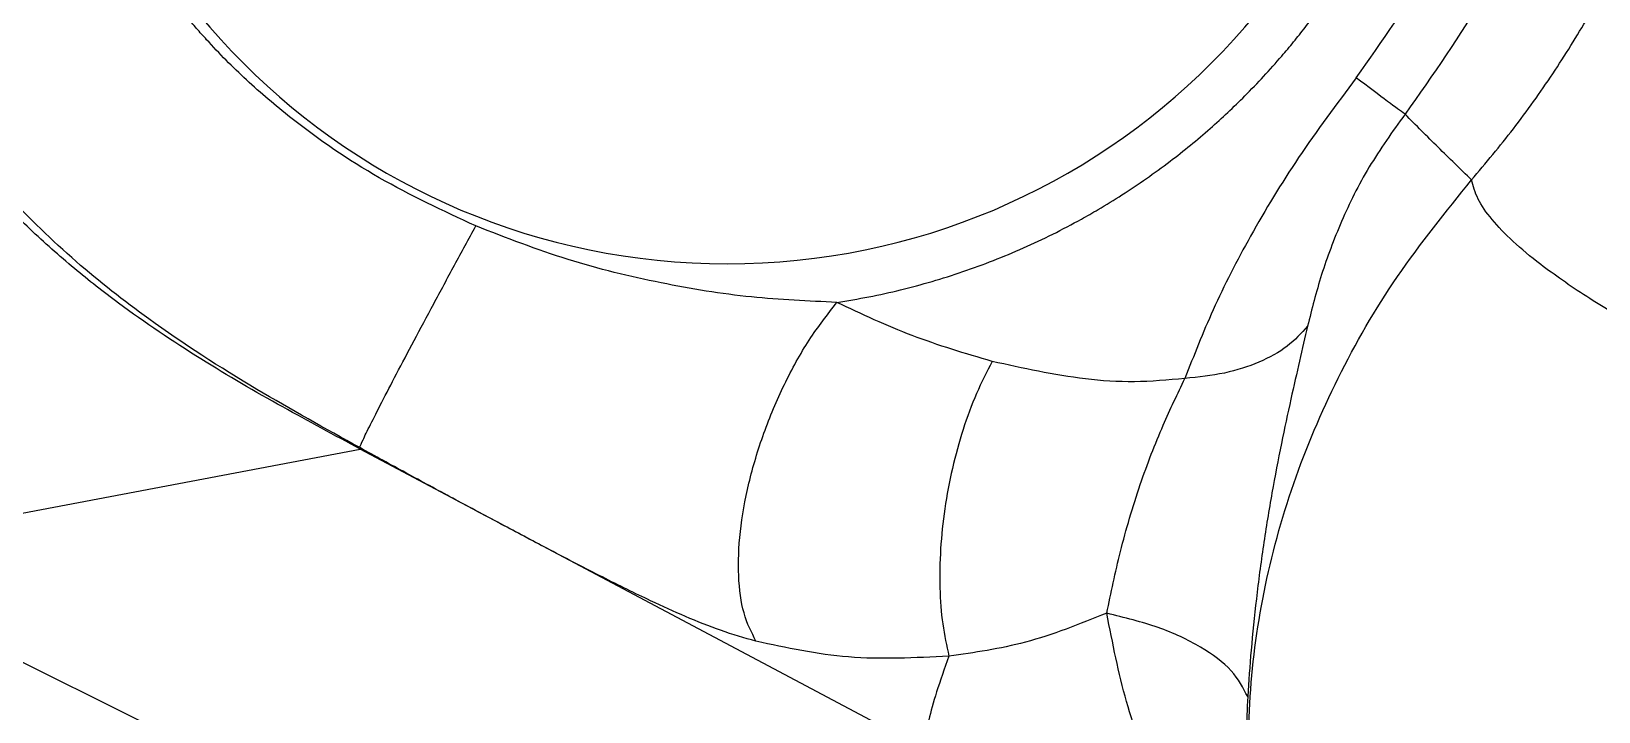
# Model space of a CAD drawing. Extents: x 832 to 912, y 781 to 934.
# Drawn here: x 839.538 to 843.092, y 853.556 to 855.098 of the extents above; entities that cross this region are included whole.
import ezdxf

# ---------------------------------------------------------------- set-up
doc = ezdxf.new("R2010")
doc.units = 0
doc.header["$MEASUREMENT"] = 0
doc.layers.add('1', color=4, linetype='Continuous')

# ---------------------------------------------------------------- blocks, each defined once
blk = doc.blocks.new('2026 SOVEREIGN HL')
at = {"layer": '1', "color": 3, "linetype": 'Continuous', "lineweight": 25}
for p, q in [((7.2957, 56.8183), (8.5549, 57.0565)), ((8.5536, 57.0599), (8.5549, 57.0565)), ((9.8421, 56.3732), (8.5549, 57.0565)), ((8.0811, 56.4272), (7.2957, 56.8183))]:
    blk.add_line(p, q, dxfattribs=at)
blk.add_arc((9.3872, 59.0286), 1.552, 180.0058, 359.9942, dxfattribs=at)
for points, knots in [([(8.5549, 57.0565), (8.4961, 57.088), (8.3743, 57.1532), (8.1893, 57.2607), (8.0319, 57.3664), (7.9037, 57.4667), (7.8047, 57.5545), (7.7301, 57.6306), (7.6781, 57.6894), (7.645, 57.7291), (7.6117, 57.7715), (7.5784, 57.8168), (7.5454, 57.8652), (7.5109, 57.9198), (7.4719, 57.9875), (7.4267, 58.0761), (7.3801, 58.1847), (7.3403, 58.2997), (7.31, 58.4094), (7.2883, 58.5076), (7.2629, 58.6524), (7.2438, 58.8373), (7.2358, 59.0529), (7.2346, 59.1854), (7.2341, 59.246)], [0, 0, 0, 0, 0.072986, 0.151238, 0.233574, 0.279786, 0.328911, 0.377951, 0.395904, 0.414691, 0.434311, 0.454767, 0.476066, 0.498214, 0.525261, 0.561393, 0.606703, 0.654153, 0.694217, 0.730869, 0.764061, 0.85486, 0.933711, 1, 1, 1, 1]), ([(8.5536, 57.0599), (8.4755, 57.1031), (8.3118, 57.1936), (8.0955, 57.3323), (7.9062, 57.4809), (7.7491, 57.6325), (7.6074, 57.8072), (7.4892, 58.0017), (7.3994, 58.2094), (7.3389, 58.4217), (7.3045, 58.6311), (7.2895, 58.8325), (7.2904, 58.9633), (7.2908, 59.0269)], [0, 0, 0, 0, 0.10741, 0.224843, 0.308745, 0.396472, 0.486867, 0.578312, 0.669123, 0.757676, 0.842747, 0.923606, 1, 1, 1, 1]), ([(8.8169, 57.5624), (8.7428, 57.5969), (8.5954, 57.6655), (8.4244, 57.7827), (8.2966, 57.8913), (8.2273, 57.9611), (8.1837, 58.01), (8.1616, 58.0359), (8.1402, 58.0622), (8.1194, 58.0889), (8.0993, 58.116), (8.0863, 58.1344), (8.0791, 58.1449), (8.0761, 58.1493), (8.0651, 58.1655), (8.0392, 58.2055), (7.9995, 58.2732), (7.9607, 58.3511), (7.9291, 58.4253), (7.9049, 58.4903), (7.867, 58.6095), (7.8275, 58.7887), (7.8214, 58.9479), (7.8183, 59.0284)], [0, 0, 0, 0, 0.129677, 0.258113, 0.327996, 0.396076, 0.414164, 0.432191, 0.45016, 0.468074, 0.485938, 0.503754, 0.50401, 0.506146, 0.512184, 0.535169, 0.581912, 0.636876, 0.67337, 0.710079, 0.747044, 0.872204, 1, 1, 1, 1]), ([(9.6359, 57.3891), (9.6602, 57.3931), (9.7086, 57.4011), (9.7804, 57.4171), (9.8516, 57.4361), (9.9218, 57.4583), (9.9909, 57.4836), (10.0589, 57.512), (10.1255, 57.5433), (10.1817, 57.5729), (10.234, 57.6028), (10.3022, 57.6446), (10.3881, 57.7047), (10.4806, 57.7803), (10.5654, 57.8599), (10.6273, 57.9267), (10.6716, 57.9796), (10.6978, 58.0125), (10.7231, 58.0461), (10.7476, 58.0803), (10.7712, 58.115), (10.7939, 58.1504), (10.81, 58.177), (10.8235, 58.1999), (10.8373, 58.2243), (10.8543, 58.2556), (10.8717, 58.2898), (10.8878, 58.3231), (10.9053, 58.3614), (10.9236, 58.4048), (10.9407, 58.4487), (10.956, 58.4916), (10.9691, 58.5318), (10.9812, 58.5721), (10.9923, 58.6127), (11.0023, 58.6535), (11.0113, 58.6944), (11.0247, 58.7639), (11.0368, 58.8507), (11.0435, 58.9425), (11.045, 58.9961), (11.0452, 59.0203), (11.0452, 59.0264), (11.0452, 59.0279), (11.0452, 59.0283), (11.0452, 59.0284), (11.0452, 59.0284), (11.0452, 59.0284), (11.0452, 59.0284), (11.0452, 59.0284), (11.0452, 59.0284)], [0, 0, 0, 0, 0.031262, 0.062523, 0.093785, 0.125047, 0.156308, 0.187566, 0.21882, 0.250071, 0.26855, 0.295544, 0.351983, 0.401946, 0.447713, 0.49999, 0.517842, 0.535696, 0.553549, 0.571401, 0.589255, 0.607108, 0.624962, 0.628853, 0.640974, 0.660637, 0.674207, 0.689923, 0.707784, 0.72779, 0.749943, 0.767896, 0.785819, 0.803711, 0.821572, 0.839402, 0.857202, 0.874972, 0.929637, 0.968702, 0.992159, 0.998031, 0.999504, 0.999873, 0.999967, 0.999991, 0.999998, 0.999999, 1, 1, 1, 1, 1]), ([(10.8136, 57.8983), (10.872, 57.9811), (10.9888, 58.147), (11.0954, 58.3972), (11.1595, 58.6249), (11.1937, 58.8255), (11.1977, 58.9608), (11.1997, 59.0284)], [0, 0, 0, 0, 0.249696, 0.49953, 0.666315, 0.833179, 1, 1, 1, 1]), ([(11.3407, 59.0294), (11.3385, 58.9569), (11.334, 58.8117), (11.2971, 58.5963), (11.2281, 58.3517), (11.113, 58.0829), (10.9871, 57.9048), (10.9241, 57.8158)], [0, 0, 0, 0, 0.166622, 0.333353, 0.500094, 0.75005, 1, 1, 1, 1]), ([(11.0751, 57.6668), (11.1073, 57.7052), (11.1731, 57.7837), (11.2608, 57.9073), (11.341, 58.036), (11.4122, 58.1687), (11.4665, 58.2876), (11.5086, 58.3943), (11.5419, 58.4899), (11.5721, 58.591), (11.596, 58.6867), (11.6139, 58.7725), (11.6267, 58.8461), (11.6389, 58.9292), (11.6447, 58.9879), (11.6482, 59.0242)], [0, 0, 0, 0, 0.0936102, 0.1914613, 0.2904462, 0.3898546, 0.4909224, 0.5544043, 0.6234751, 0.698249, 0.7711741, 0.826812, 0.8790129, 0.9250256, 1, 1, 1, 1]), ([(10.8136, 57.8983), (10.7687, 57.8382), (10.6805, 57.72), (10.5729, 57.5422), (10.4868, 57.3746), (10.4452, 57.2684), (10.425, 57.2167)], [0, 0, 0, 0, 0.266431, 0.524117, 0.768204, 1, 1, 1, 1]), ([(10.9241, 57.8158), (10.9134, 57.8235), (10.8921, 57.8388), (10.8397, 57.8784), (10.8136, 57.8983)], [0, 0, 0, 0, 0.499999, 1, 1, 1, 1]), ([(10.9241, 57.8158), (10.8956, 57.776), (10.8378, 57.6951), (10.7772, 57.5707), (10.732, 57.4504), (10.7128, 57.3739), (10.7032, 57.3354)], [0, 0, 0, 0, 0.2404469, 0.488565, 0.7428347, 1, 1, 1, 1]), ([(11.0751, 57.6668), (11.0497, 57.6914), (10.9989, 57.7405), (10.949, 57.7907), (10.9241, 57.8158)], [0, 0, 0, 0, 0.500168, 1, 1, 1, 1]), ([(10.6984, 55.7245), (10.6689, 55.8062), (10.61, 55.9689), (10.5703, 56.2244), (10.5659, 56.4801), (10.5987, 56.733), (10.6661, 56.9801), (10.7678, 57.2195), (10.9006, 57.4511), (11.0168, 57.5947), (11.0751, 57.6668)], [0, 0, 0, 0, 0.1263174, 0.2514894, 0.3758471, 0.4999293, 0.6238983, 0.7482844, 0.8735307, 1, 1, 1, 1]), ([(12.7259, 56.7848), (12.6239, 56.8211), (12.4198, 56.8937), (12.1269, 57.0097), (11.8518, 57.1284), (11.6301, 57.2348), (11.4597, 57.3263), (11.333, 57.4025), (11.2365, 57.4697), (11.1667, 57.5279), (11.119, 57.5776), (11.086, 57.6248), (11.0788, 57.6527), (11.0751, 57.6668)], [0, 0, 0, 0, 0.129619, 0.259395, 0.387597, 0.512988, 0.594828, 0.675394, 0.755162, 0.814974, 0.875294, 0.936731, 1, 1, 1, 1]), ([(8.5536, 57.0599), (8.5555, 57.0645), (8.5592, 57.0739), (8.5769, 57.11), (8.6026, 57.1606), (8.6363, 57.2254), (8.6763, 57.3012), (8.721, 57.385), (8.7686, 57.4736), (8.8008, 57.5328), (8.8169, 57.5624)], [0, 0, 0, 0, 0.125, 0.250001, 0.375001, 0.5, 0.624999, 0.75, 0.875, 1, 1, 1, 1]), ([(9.6359, 57.3891), (9.5714, 57.392), (9.438, 57.3979), (9.2334, 57.4314), (9.0231, 57.4823), (8.8862, 57.5355), (8.8169, 57.5624)], [0, 0, 0, 0, 0.231619, 0.478306, 0.73609, 1, 1, 1, 1]), ([(9.4523, 56.6208), (9.4422, 56.6407), (9.422, 56.6804), (9.4106, 56.7671), (9.4142, 56.8677), (9.4339, 56.9786), (9.4681, 57.093), (9.515, 57.2039), (9.5717, 57.3069), (9.6145, 57.3617), (9.6359, 57.3891)], [0, 0, 0, 0, 0.125001, 0.250002, 0.375001, 0.500001, 0.624998, 0.749998, 0.875, 1, 1, 1, 1]), ([(9.9879, 57.2552), (9.9269, 57.2733), (9.8057, 57.3092), (9.6922, 57.3626), (9.6359, 57.3891)], [0, 0, 0, 0, 0.503936, 1, 1, 1, 1]), ([(10.7032, 57.3354), (10.6889, 57.3194), (10.6602, 57.2875), (10.5948, 57.2519), (10.5167, 57.2263), (10.4556, 57.2199), (10.425, 57.2167)], [0, 0, 0, 0, 0.249998, 0.5, 0.750002, 1, 1, 1, 1]), ([(10.7032, 57.3354), (10.6972, 57.3095), (10.6853, 57.258), (10.6647, 57.1682), (10.6432, 57.0681), (10.6217, 56.9564), (10.6022, 56.8373), (10.5863, 56.7167), (10.5745, 56.6002), (10.5697, 56.5299), (10.5673, 56.4952)], [0, 0, 0, 0, 0.111965, 0.223473, 0.344295, 0.47098, 0.602656, 0.736789, 0.870091, 1, 1, 1, 1]), ([(9.9879, 57.2552), (9.9757, 57.2316), (9.9514, 57.1844), (9.921, 57.1015), (9.8966, 57.0131), (9.8793, 56.9214), (9.8697, 56.8296), (9.8681, 56.7411), (9.8741, 56.658), (9.8846, 56.6107), (9.8898, 56.587)], [0, 0, 0, 0, 0.125, 0.250001, 0.374999, 0.5, 0.624999, 0.75, 0.875, 1, 1, 1, 1]), ([(10.425, 57.2167), (10.3866, 57.2132), (10.3101, 57.2061), (10.1629, 57.2165), (10.0577, 57.2398), (9.9879, 57.2552)], [0, 0, 0, 0, 0.253365, 0.5046, 1, 1, 1, 1]), ([(10.2477, 56.6843), (10.2573, 56.7303), (10.2766, 56.8238), (10.3204, 56.9729), (10.3726, 57.1076), (10.4084, 57.1821), (10.425, 57.2167)], [0, 0, 0, 0, 0.2633537, 0.5347027, 0.783967, 1, 1, 1, 1]), ([(9.4523, 56.6208), (9.4259, 56.6284), (9.3744, 56.6433), (9.2943, 56.6756), (9.2229, 56.7079), (9.1595, 56.7385), (9.1035, 56.7666), (9.045, 56.7966), (8.9708, 56.8352), (8.8772, 56.8848), (8.7682, 56.9431), (8.6589, 57.0022), (8.5886, 57.0407), (8.5536, 57.0599)], [0, 0, 0, 0, 0.1021438, 0.1990436, 0.2911756, 0.3514892, 0.4132492, 0.4767686, 0.5423226, 0.6523669, 0.7754532, 0.8884347, 1, 1, 1, 1]), ([(10.2477, 56.6843), (10.1861, 56.6597), (10.0661, 56.612), (9.9475, 56.5952), (9.8898, 56.587)], [0, 0, 0, 0, 0.513337, 1, 1, 1, 1]), ([(10.6362, 55.74), (10.6357, 55.7409), (10.6349, 55.7423), (10.6339, 55.7443), (10.6315, 55.7494), (10.6291, 55.7556), (10.6255, 55.7635), (10.6119, 55.7931), (10.5872, 55.8446), (10.5488, 55.9195), (10.509, 55.9942), (10.4683, 56.0705), (10.4152, 56.1728), (10.3522, 56.3078), (10.2873, 56.4832), (10.2611, 56.6165), (10.2477, 56.6843)], [0, 0, 0, 0, 0.002908, 0.004298, 0.005729, 0.017678, 0.027405, 0.030155, 0.1115, 0.191912, 0.274323, 0.359607, 0.447708, 0.618518, 0.805902, 1, 1, 1, 1]), ([(10.5673, 56.4952), (10.557, 56.5152), (10.5364, 56.5551), (10.4641, 56.609), (10.368, 56.6547), (10.2878, 56.6744), (10.2477, 56.6843)], [0, 0, 0, 0, 0.2500002, 0.4999999, 0.7500016, 1, 1, 1, 1]), ([(9.8898, 56.587), (9.813, 56.5831), (9.6623, 56.5755), (9.5214, 56.6059), (9.4523, 56.6208)], [0, 0, 0, 0, 0.50941, 1, 1, 1, 1]), ([(9.8898, 56.587), (9.8798, 56.5588), (9.8596, 56.5025), (9.8428, 56.44), (9.8354, 56.3937), (9.8399, 56.3801), (9.8421, 56.3732)], [0, 0, 0, 0, 0.2499856, 0.4999722, 0.7499812, 1, 1, 1, 1]), ([(10.5673, 56.4952), (10.565, 56.44), (10.5604, 56.3336), (10.5651, 56.1975), (10.5741, 56.0833), (10.5868, 55.9802), (10.6019, 55.8892), (10.6181, 55.809), (10.6306, 55.7619), (10.6365, 55.7395)], [0, 0, 0, 0, 0.166663, 0.3209025, 0.4627225, 0.5920096, 0.745134, 0.8788056, 1, 1, 1, 1])]:
    blk.add_open_spline(points, degree=3, knots=knots, dxfattribs=at)

msp = doc.modelspace()

# ---------------------------------------------------------------- block references
at = {"layer": '1'}
msp.add_blockref('2026 SOVEREIGN HL', (831.7292, 797.0948), dxfattribs=at)

doc.saveas('drawing.dxf')
